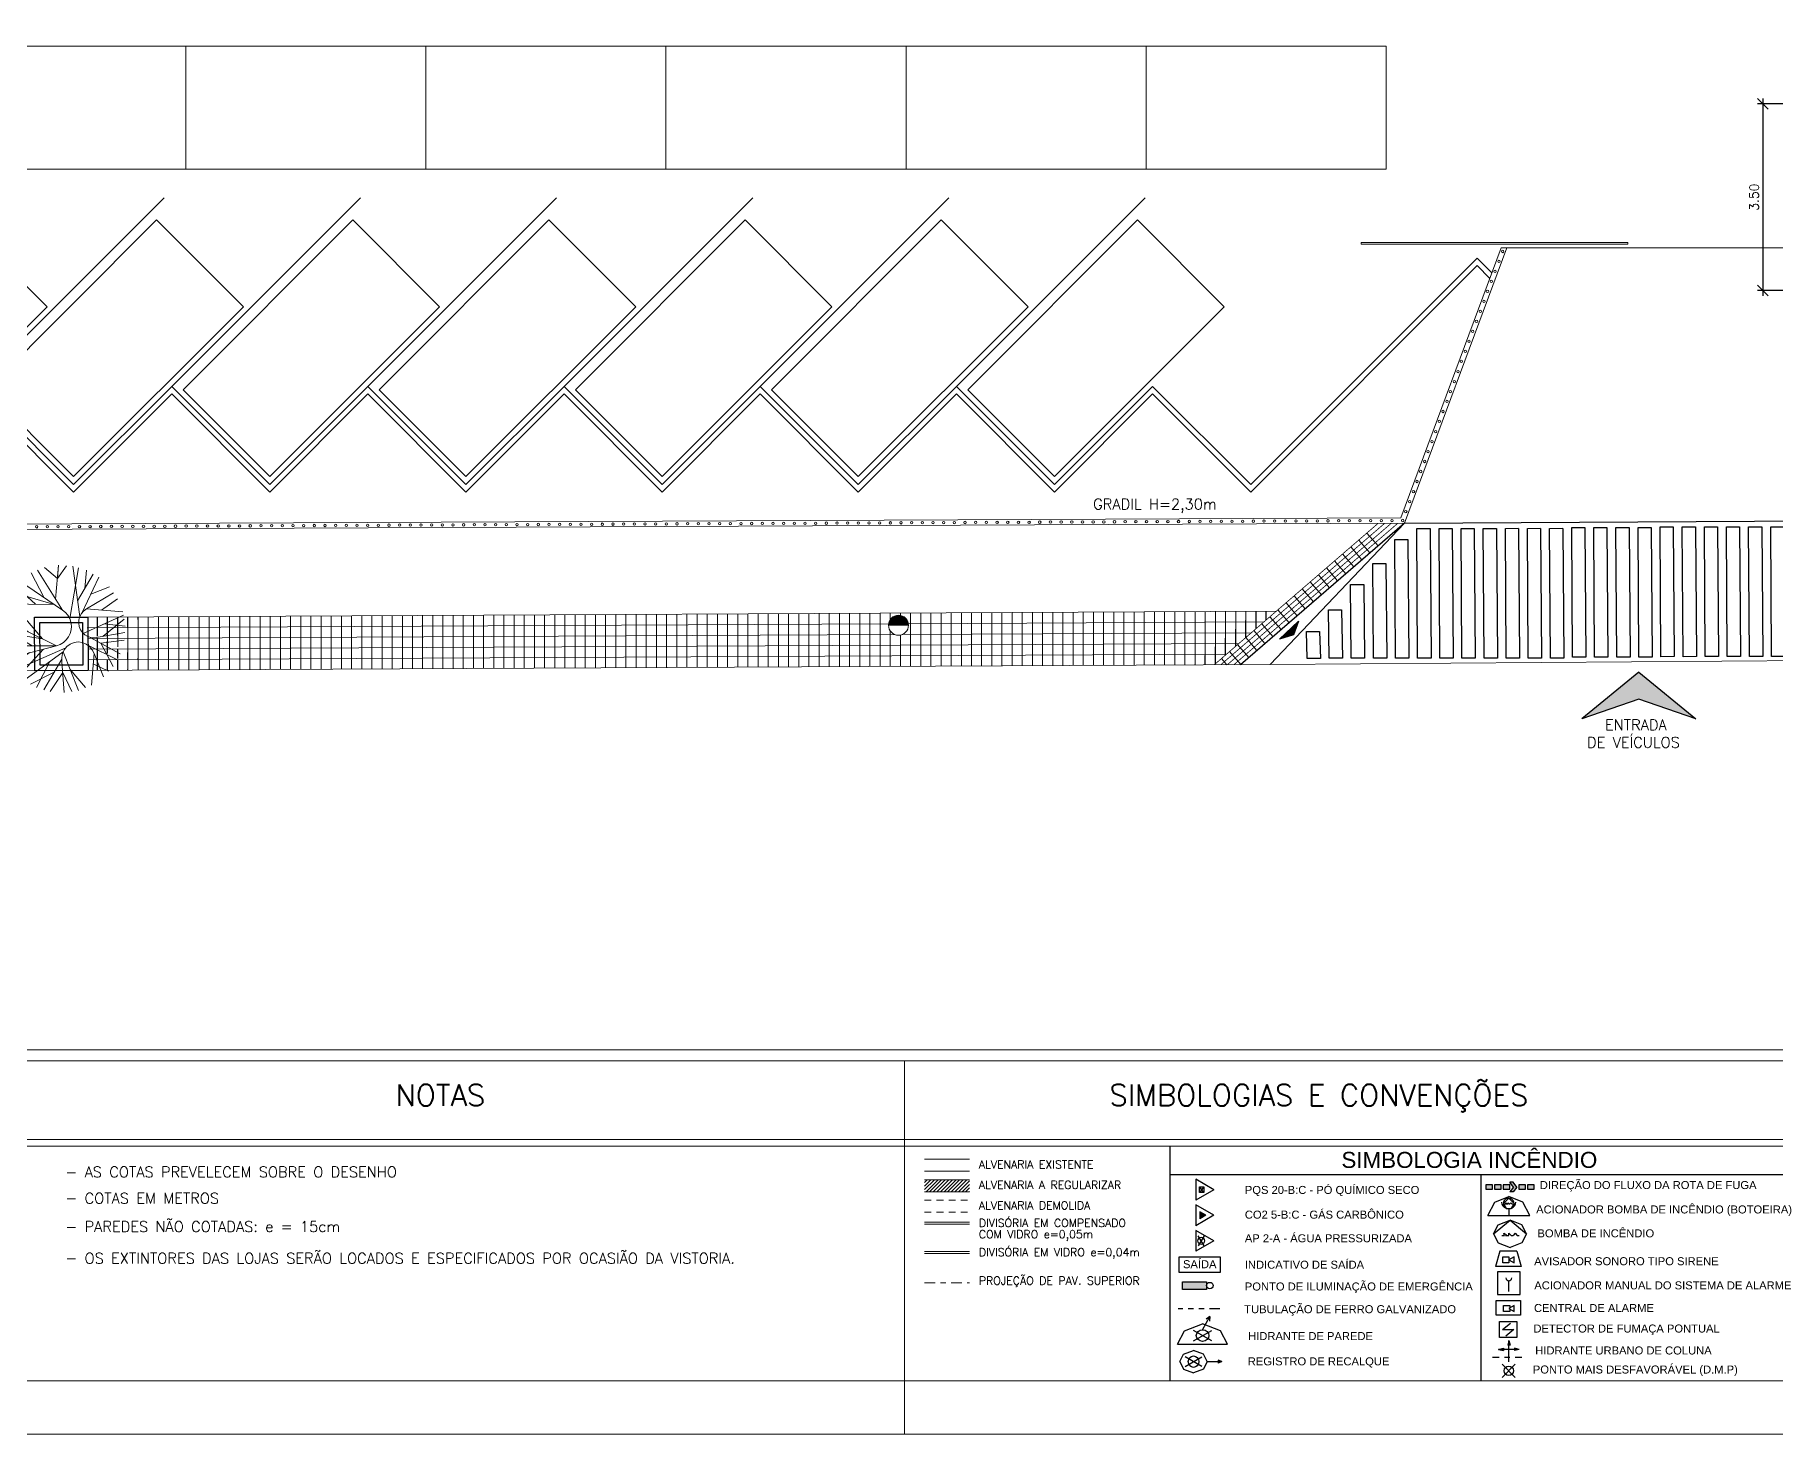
# Model space of a CAD drawing. Header units: millimetres. Extents: x 521 to 1055, y 261 to 520.
# Drawn here: x 682.87 to 715.49, y 435.88 to 462.11 of the extents above; entities that cross this region are included whole.
import ezdxf

# ---------------------------------------------------------------- set-up
doc = ezdxf.new("R2010")
doc.units = ezdxf.units.MM
for name, pattern in [('BORDER', [44.45, 12.7, -6.35, 12.7, -6.35, 0, -6.35]), ('CONTINU', [0]), ('DASHDOT', [1, 0.5, -0.25, 0, -0.25]), ('DIVIDE2', [15.875, 6.35, -3.175, 0, -3.175, 0, -3.175]), ('HIDDEN', [9.525, 6.35, -3.175])]:
    doc.linetypes.add(name, pattern=pattern)
doc.layers.add('0.1', color=8, linetype='Continuous', lineweight=13)
doc.layers.add('ppci', color=8, linetype='Continuous')
doc.layers.add('Texto 2', color=1, linetype='Continuous')
doc.styles.add('80X50', font='romans.shx')
doc.styles.add('ARCHISTUDIOPADRÃO', font='arial.ttf', dxfattribs={"height": 0.02})
doc.styles.add('ROMANS', font='romans')
doc.styles.get("Standard").update_dxf_attribs({"font": 'romans.shx'})
doc.styles.add('STYLE1', font='sanss___.ttf')
doc.dimstyles.new('Fares Eng - 50', dxfattribs={"dimscale": 2, "dimtxt": 0.085, "dimasz": 0.1, "dimexe": 0.05, "dimexo": 0.05, "dimgap": 0.04, "dimtad": 1, "dimzin": 4, "dimdsep": 46, "dimtxsty": 'ROMANS', "dimblk1": 'OBLIQUE', "dimblk2": 'OBLIQUE', "dimsah": 1, "dimcen": 0.05, "dimdle": 0.05, "dimclrd": 8, "dimclre": 8, "dimclrt": 8, "dimaunit": 1, "dimadec": 0, "dimazin": 0, "dimtfac": 1, "dimtix": 1, "dimtmove": 2, "dimatfit": 0, "dimldrblk": 'OPEN90', "dimfxl": 1, "dimtolj": 1, "dimtzin": 0, "dimarcsym": 0})
pattern_1 = [(90, (279.22985, 358.23872), (-0.1905, 1e-17), [])]

# ---------------------------------------------------------------- blocks, each defined once
blk = doc.blocks.new('_OBLIQUE')
at = {"color": 0, "linetype": 'ByBlock'}
blk.add_line((-0.5, -0.5), (0.5, 0.5), dxfattribs=at)
blk = doc.blocks.new('*D277')
at = {"layer": '0.1', "color": 8, "linetype": 'CONTINU', "lineweight": -2, "transparency": 16777216}
for p, q in [((715.853, 460.817), (715.16, 460.817)), ((715.26, 460.917), (715.26, 457.217)), ((715.853, 457.317), (715.16, 457.317))]:
    blk.add_line(p, q, dxfattribs=at)
at = {"layer": 'DEFPOINTS', "color": 0, "linetype": 'CONTINU', "lineweight": -2, "transparency": 16777216}
for p in [(715.953, 460.817), (715.26, 457.317), (715.953, 457.317)]:
    blk.add_point(p, dxfattribs=at)
at = {"layer": '0.1', "color": 8, "linetype": 'CONTINU', "lineweight": -2, "transparency": 16777216, "xscale": 0.2, "yscale": 0.2, "zscale": 0.2}
for p, rotation in [((715.26, 460.817), 90), ((715.26, 457.317), 270)]:
    blk.add_blockref('_OBLIQUE', p, dxfattribs=dict(at, rotation=rotation))
at = {"layer": '0.1', "color": 8, "linetype": 'CONTINU', "transparency": 16777216, "insert": (715.095, 459.067), "char_height": 0.17, "attachment_point": 5, "rotation": 90, "style": 'ROMANS'}
blk.add_mtext('\\A1;3.50', dxfattribs=at)
blk = doc.blocks.new('_Open90')
at = {"color": 0, "linetype": 'ByBlock', "lineweight": -2}
for p, q in [((0, 0), (-1, 0)), ((-0.5, 0.5), (0, 0)), ((0, 0), (-0.5, -0.5))]:
    blk.add_line(p, q, dxfattribs=at)
blk = doc.blocks.new('ARV1')
for p, q in [((-0.5054, 0.9113), (-0.8423, 1.5681)), ((-0.1407, 1.4161), (0.0989, 1.7605)), ((0.1949, 0.3431), (0.4235, 1.7048)), ((0.4634, 0.4005), (0.2709, 1.7498)), ((0.4031, 0.8237), (0.8191, 1.5396)), ((0.5168, 0.4952), (0.9711, 1.4544)), ((0.5923, 1.1492), (0.6377, 1.6415)), ((-0.7238, 0.7245), (-1.2729, 1.2194)), ((0.755, 0.9984), (1.2545, 1.1977)), ((1.0437, 0.573), (1.4738, 0.8844)), ((-0.8061, -0.388), (-1.7211, 0.152)), ((0.5591, -0.0523), (1.6313, 0.447)), ((1.095, -0.1252), (1.6493, 0.337)), ((1.1112, 0.2048), (1.6793, 0.1529)), ((-1.0745, -0.1172), (-1.7031, -0.1904)), ((-1.0074, -0.3893), (-1.5974, -0.572)), ((0.0893, -0.4358), (-1.3067, -1.0613)), ((0.6958, -0.3704), (1.4637, -0.7442)), ((0.7476, -0.1574), (1.5471, -0.5954)), ((0.8557, -0.1699), (1.6686, -0.0184)), ((-0.8667, -0.5727), (-1.4069, -0.9182)), ((-0.506, -0.477), (-1.1567, -1.1971)), ((-0.3293, -0.8064), (-0.6899, -1.5051)), ((-0.0159, -0.7468), (-0.4854, -1.5654)), ((-0.0071, -0.8135), (0.0586, -1.6373)), ((0.83, -0.8592), (1.2412, -1.0601)), ((-0.2148, -1.0934), (-0.845, -1.418)), ((0.2097, -1.0193), (0.6221, -1.4999))]:
    blk.add_line(p, q)
for points in [[(-1.1556, 1.349), (-0.0013, 0.5719), (-0.6793, 1.6344)], [(-0.1872, 0.8633), (-0.1108, 1.7737), (-0.1407, 1.4161), (-0.4881, 1.7122)], [(-1.4123, 1.0654), (-0.2215, 0.7202), (-1.5994, 0.732)], [(1.365, 1.0398), (0.638, 0.6035), (1.6177, 0.5303)], [(-1.7315, -0.0163), (-0.5369, -0.1994), (-1.4972, 0.9138)], [(-1.67, -0.3938), (-0.1549, -0.3836), (-1.7076, 0.3652), (-0.9208, -0.0143), (-1.6507, 0.558)], [(-0.1549, -0.3836), (-0.0593, -0.3487), (0.0278, -0.2962), (0.1033, -0.2277), (0.1642, -0.1462), (0.2083, -0.0545), (0.2342, 0.044), (0.2404, 0.1456), (0.2272, 0.2464), (0.1949, 0.3431), (0.1448, 0.4315), (0.0786, 0.5088), (-0.0013, 0.5719)], [(0.8557, -0.1699), (0.7651, -0.1613), (0.679, -0.1335), (0.6007, -0.0877), (0.5344, -0.0259), (0.483, 0.0489), (0.4489, 0.1331), (0.434, 0.2225), (0.439, 0.3131), (0.4634, 0.4005), (0.5062, 0.4804), (0.5654, 0.5493), (0.638, 0.6035)], [(-0.1549, -0.3836), (-0.1549, -0.3836), (-1.526, -0.748)], [(0.849, -0.5865), (0.8014, -0.4854), (0.7301, -0.3991), (0.6394, -0.3338), (0.5353, -0.2931), (0.4242, -0.2796), (0.3134, -0.2945), (0.2099, -0.3365), (0.12, -0.4031), (0.0498, -0.4901), (0.0033, -0.5918), (-0.016, -0.702), (-0.0071, -0.8135)], [(1.36, -0.9289), (1.0306, -0.3125), (1.6553, -0.2288)], [(-1.0233, -1.3179), (0.0189, -0.5497), (0.436, -1.5757)], [(1.1033, -1.2124), (0.849, -0.5865), (0.79, -1.4316)], [(-0.3231, -1.6133), (0.0157, -1.1009), (0.262, -1.6039)]]:
    blk.add_lwpolyline(points)
blk = doc.blocks.new('SET1')
at = {"layer": 'Texto 2'}
blk.add_hatch(color=8, dxfattribs=at).paths.add_polyline_path([(0.282, 0.232), (-0.113, 0.138), (-0.282, -0.232)])
at = {"layer": 'Texto 2', "color": 1}
blk.add_lwpolyline([(-0.282, -0.232), (-0.113, 0.138), (0.282, 0.232)], close=True, dxfattribs=at)

msp = doc.modelspace()

# ---------------------------------------------------------------- hatches: boundary and pattern name
at = {"layer": '0.1', "linetype": 'CONTINU', "lineweight": -2}
h = msp.add_hatch(dxfattribs=at)
h.set_pattern_fill('LINE,_O', color=8, scale=0.06, angle=90, double=1)
h.set_pattern_definition(pattern_1)
h.paths.add_polyline_path([(684.80082, 451.15164), (684.45891, 451.18469), (684.05526, 450.99929), (684.61952, 451.00208)])
h.paths.add_polyline_path([(684.49543, 451.20147), (683.86386, 451.19835), (683.86485, 450.99835), (684.05526, 450.99929)])
h.paths.add_polyline_path([(684.86341, 451.20328), (684.49543, 451.20147), (684.45891, 451.18469), (684.80082, 451.15164)])
h.paths.add_polyline_path([(684.61952, 451.00208), (684.05526, 450.99929), (683.90789, 450.9316), (683.94688, 450.89487), (684.02494, 450.84866), (684.11089, 450.82041), (684.20144, 450.81134), (684.44082, 450.85465)])
h.paths.add_polyline_path([(684.13795, 450.7997), (683.86584, 450.79835), (683.86636, 450.6916), (683.8804, 450.68982), (683.98429, 450.64857), (684.05201, 450.59927), (684.41083, 450.60104), (684.37555, 450.6679)])
h.paths.add_polyline_path([(684.41083, 450.60104), (684.06551, 450.59934), (684.46694, 450.40132), (684.51609, 450.40156)])
h.paths.add_polyline_path([(684.07464, 450.5828), (684.05201, 450.59927), (683.86682, 450.59836), (683.86781, 450.39836), (684.19015, 450.39995), (684.14549, 450.49612)])
h.paths.add_polyline_path([(684.53356, 450.36845), (684.46694, 450.40132), (684.19015, 450.39995), (684.19256, 450.39478), (684.27037, 450.20034), (684.62135, 450.20208)])
h.paths.add_polyline_path([(684.19256, 450.39478), (684.17792, 450.19989), (684.27037, 450.20034)])
h.paths.add_polyline_path([(684.19256, 450.39478), (684.19015, 450.39995), (683.86781, 450.39836), (683.8688, 450.19836), (684.17792, 450.19989)])
h.paths.add_polyline_path([(684.49534, 450.60146), (684.41083, 450.60104), (684.51609, 450.40156), (684.85273, 450.40322)])
at = {"layer": '0.1'}
h = msp.add_hatch(dxfattribs=at)
h.set_pattern_fill('LINE,_O', color=8, scale=0.06, angle=90, double=1)
h.set_pattern_definition(pattern_1)
h.paths.add_polyline_path([(699.24242, 451.07422), (705.53603, 451.10527), (705.76913, 451.30642), (698.75837, 451.27184), (684.86341, 451.20328), (684.61952, 451.00208), (698.87165, 451.07239, -0.86003932)], flags=16)
h.paths.add_polyline_path([(705.76913, 451.30642), (698.75837, 451.27184), (684.86341, 451.20328), (684.44082, 450.85465), (684.20144, 450.81134), (684.09834, 450.82167), (684.49534, 450.60146), (705.06983, 450.70297)])
h.paths.add_polyline_path([(699.24467, 451.04426), (699.05718, 451.04525), (698.86968, 451.04623, 1)], flags=16)
h.paths.add_polyline_path([(705.30293, 450.90412), (699.13281, 450.87368, -0.20805039), (698.98324, 450.87294), (684.13795, 450.7997), (684.49534, 450.60146), (705.06983, 450.70297)], flags=16)
h.paths.add_polyline_path([(705.06983, 450.70297), (684.49534, 450.60146), (684.85273, 450.40322), (704.83672, 450.50181)])
h.paths.add_polyline_path([(704.83672, 450.50181), (684.51609, 450.40156), (684.62135, 450.20208), (704.60362, 450.30066)])
h = msp.add_hatch(dxfattribs=at)
h.set_pattern_fill('LINE,_O', color=8, scale=0.06, angle=90, double=1)
h.set_pattern_definition(pattern_1)
h.paths.add_polyline_path([(698.87165, 451.07239, -0.86003932), (699.24242, 451.07422), (705.53603, 451.10527), (705.76913, 451.30642), (698.75837, 451.27184), (684.86341, 451.20328), (684.61952, 451.00208)])
h.paths.add_polyline_path([(705.06983, 450.70297), (705.30293, 450.90412), (699.13281, 450.87368, -0.20805039), (698.98324, 450.87294), (684.13795, 450.7997), (684.49534, 450.60146)])
msp.add_hatch(color=8, dxfattribs=at).paths.add_polyline_path([(698.86968, 451.04623), (699.05718, 451.04525), (699.24467, 451.04426, 1)])
at = {"layer": '0.1', "linetype": 'CONTINU', "lineweight": -2}
h = msp.add_hatch(dxfattribs=at)
h.set_pattern_fill('LINE,_O', color=8, scale=0.06, angle=90, double=1)
h.set_pattern_definition(pattern_1)
h.paths.add_polyline_path([(706.1386, 451.30825), (705.76913, 451.30642), (705.53603, 451.10527), (705.9055, 451.10709)])
h.paths.add_polyline_path([(705.9055, 451.10709), (705.53603, 451.10527), (705.30293, 450.90412), (705.6724, 450.90594)])
h.paths.add_polyline_path([(705.6724, 450.90594), (705.30293, 450.90412), (705.06983, 450.70297), (705.43929, 450.70479)])
h.paths.add_polyline_path([(705.43929, 450.70479), (705.06983, 450.70297), (704.83672, 450.50181), (705.20619, 450.50364)])
h.paths.add_polyline_path([(705.20619, 450.50364), (704.83672, 450.50181), (704.60362, 450.30066), (704.97309, 450.30248)])
msp.add_hatch(color=8, dxfattribs=at).paths.add_polyline_path([(712.9338, 449.66076), (714.00163, 449.29245), (712.9338, 450.16317), (711.86597, 449.29245)])
at = {"layer": '0.1'}
h = msp.add_hatch(dxfattribs=at)
h.set_pattern_fill('ANSI31', color=8, scale=0.015, style=0)
h.set_pattern_definition([(45, (276.183486, 110.321237), (-0.0336759605, 0.0336759605), [])])
h.paths.add_polyline_path([(700.38543, 440.65428), (699.5448, 440.65428), (699.5448, 440.42928), (700.38543, 440.42928)])
at = {"layer": 'ppci', "linetype": 'Continuous'}
h = msp.add_hatch(color=10, dxfattribs=at)
h.paths.add_polyline_path([(710.18894, 440.47656), (710.18894, 440.55586), (710.06549, 440.55586), (710.06549, 440.47656)])
h.paths.add_polyline_path([(710.22742, 440.55586), (710.22742, 440.47656), (710.35087, 440.47656), (710.35087, 440.55586)])
h.paths.add_polyline_path([(710.38934, 440.47656), (710.5128, 440.47656), (710.5128, 440.55586), (710.38934, 440.55586)])
h.paths.add_polyline_path([(710.57968, 440.60743), (710.51461, 440.60743), (710.58343, 440.51621), (710.51461, 440.425), (710.57968, 440.425), (710.6485, 440.51621)])
h.paths.add_polyline_path([(710.68365, 440.55586), (710.68365, 440.47656), (710.8071, 440.47656), (710.8071, 440.55586)])
h.paths.add_polyline_path([(710.96903, 440.55586), (710.84557, 440.55586), (710.84557, 440.47656), (710.96903, 440.47656)])
at = {"layer": 'ppci'}
for points in [[(704.81877, 439.98772), (704.70602, 440.05282), (704.70602, 439.92263)], [(704.83076, 438.59769), (704.83076, 438.74019), (704.38223, 438.74019), (704.38223, 438.59769)]]:
    msp.add_hatch(color=10, dxfattribs=at).paths.add_polyline_path(points)
h = msp.add_hatch(color=10, dxfattribs=at)
h.paths.add_polyline_path([(710.39429, 437.47361), (710.39429, 437.49632), (710.30412, 437.47361)])
h.paths.add_polyline_path([(710.30412, 437.47361), (710.39429, 437.45091), (710.39429, 437.47361)])
h = msp.add_hatch(color=10, dxfattribs=at)
h.paths.add_polyline_path([(710.49778, 437.55052), (710.52048, 437.55052), (710.49778, 437.64069)])
h.paths.add_polyline_path([(710.49778, 437.64069), (710.47507, 437.55052), (710.49778, 437.55052)])
h = msp.add_hatch(color=10, dxfattribs=at)
h.paths.add_polyline_path([(710.60126, 437.47361), (710.60126, 437.49632), (710.69143, 437.47361)])
h.paths.add_polyline_path([(710.69143, 437.47361), (710.60126, 437.45091), (710.60126, 437.47361)])
at = {"layer": 'ppci', "linetype": 'Continuous'}
h = msp.add_hatch(color=10, dxfattribs=at)
h.paths.add_polyline_path([(705.11782, 437.24419), (705.04682, 437.27013), (705.04682, 437.24419)])
h.paths.add_polyline_path([(705.11782, 437.24419), (705.04682, 437.24419), (705.04682, 437.21826)])

# ---------------------------------------------------------------- linework, layer by layer
at = {"layer": '0.1', "color": 8}
for p, q in [((681.75789, 455.52108), (685.29343, 459.05662)), ((685.43485, 455.52108), (688.97038, 459.05662)), ((689.1118, 455.52108), (692.64734, 459.05662)), ((692.78876, 455.52108), (696.32429, 459.05662)), ((696.46571, 455.52108), (700.00125, 459.05662)), ((700.14267, 455.52108), (703.6782, 459.05662)), ((708.47115, 453.05818), (710.35192, 458.11692)), ((708.54078, 452.9585), (710.45861, 458.11692)), ((710.45861, 458.11692), (710.35192, 458.11692)), ((710.45272, 458.11692), (715.95272, 458.11692)), ((705.6581, 453.68261), (709.90074, 457.92525)), ((705.6581, 453.54119), (709.90074, 457.78383)), ((710.17769, 457.6483), (709.90074, 457.92525)), ((710.13936, 457.54521), (709.90074, 457.78383)), ((683.59637, 453.68261), (681.75789, 455.52108)), ((683.59637, 453.68261), (685.43485, 455.52108)), ((687.27333, 453.68261), (685.43485, 455.52108)), ((687.27333, 453.68261), (689.1118, 455.52108)), ((690.95028, 453.68261), (689.1118, 455.52108)), ((690.95028, 453.68261), (692.78876, 455.52108)), ((694.62724, 453.68261), (692.78876, 455.52108)), ((694.62724, 453.68261), (696.46571, 455.52108)), ((698.30419, 453.68261), (696.46571, 455.52108)), ((698.30419, 453.68261), (700.14267, 455.52108)), ((701.98115, 453.68261), (700.14267, 455.52108)), ((701.98115, 453.68261), (703.81962, 455.52108)), ((705.6581, 453.68261), (703.81962, 455.52108)), ((683.59637, 453.54119), (681.75789, 455.37966)), ((683.59637, 453.54119), (685.43485, 455.37966)), ((687.27333, 453.54119), (685.43485, 455.37966)), ((687.27333, 453.54119), (689.1118, 455.37966)), ((690.95028, 453.54119), (689.1118, 455.37966)), ((690.95028, 453.54119), (692.78876, 455.37966)), ((694.62724, 453.54119), (692.78876, 455.37966)), ((694.62724, 453.54119), (696.46571, 455.37966)), ((698.30419, 453.54119), (696.46571, 455.37966)), ((698.30419, 453.54119), (700.14267, 455.37966)), ((701.98115, 453.54119), (700.14267, 455.37966)), ((701.98115, 453.54119), (703.81962, 455.37966)), ((705.6581, 453.54119), (703.81962, 455.37966)), ((667.13157, 452.76672), (708.54078, 452.9585)), ((667.16438, 452.86688), (708.47115, 453.05818)), ((706.0234, 450.30767), (708.54078, 452.9585)), ((707.83578, 452.77281), (708.04485, 452.53054)), ((707.53295, 452.51148), (707.74201, 452.26921)), ((707.68437, 452.64214), (707.89343, 452.39988)), ((707.0787, 452.11949), (707.28776, 451.87722)), ((707.23012, 452.25015), (707.43918, 452.00789)), ((707.38153, 452.38082), (707.59059, 452.13855)), ((706.77586, 451.85816), (706.98493, 451.6159)), ((706.92728, 451.98883), (707.13634, 451.74656)), ((706.47303, 451.59684), (706.68209, 451.35457)), ((706.62445, 451.7275), (706.83351, 451.48523)), ((683.86386, 451.19835), (706.1386, 451.30825)), ((706.01878, 451.20485), (706.22784, 450.96258)), ((706.1702, 451.33551), (706.37926, 451.09324)), ((706.32161, 451.46617), (706.53067, 451.22391)), ((683.85286, 450.99829), (698.87165, 451.07239)), ((683.86584, 450.79835), (698.98324, 450.87294)), ((699.05718, 451.04525), (698.86968, 451.04623)), ((699.05718, 451.04525), (699.24467, 451.04426)), ((699.13281, 450.87368), (705.6724, 450.90594)), ((699.24242, 451.07422), (705.9055, 451.10709)), ((705.71595, 450.94352), (705.92501, 450.70125)), ((705.86736, 451.07418), (706.07642, 450.83192)), ((683.86682, 450.59836), (705.43929, 450.70479)), ((683.86781, 450.39836), (705.20619, 450.50364)), ((705.26169, 450.55153), (705.47076, 450.30926)), ((705.41311, 450.6822), (705.62217, 450.43993)), ((705.56453, 450.81286), (705.77359, 450.57059)), ((667.13686, 450.11581), (706.0234, 450.30767)), ((682.96831, 450.29392), (683.7683, 450.29787)), ((705.11028, 450.42087), (705.21142, 450.30366)), ((728.79061, 450.47915), (706.0234, 450.30767)), ((699.16805, 442.88495), (699.16805, 435.88495)), ((682.54805, 441.40495), (732.40805, 441.40495)), ((682.54805, 441.28495), (732.40805, 441.28495))]:
    msp.add_line(p, q, dxfattribs=at)
at = {"layer": '0.1', "color": 8, "linetype": 'CONTINU', "lineweight": -2}
for p, q in [((708.54078, 452.9585), (705.46572, 450.30492)), ((708.54078, 452.9585), (725.9171, 453.05527)), ((709.01973, 452.85989), (709.03804, 450.42866)), ((709.43424, 452.85989), (709.45255, 450.42866)), ((709.84874, 452.85989), (709.86706, 450.42866)), ((710.26325, 452.86037), (710.28156, 450.42914)), ((710.67775, 452.86085), (710.69607, 450.42962)), ((711.09226, 452.86085), (711.11058, 450.42962)), ((711.50677, 452.86085), (711.52508, 450.42962)), ((711.92119, 452.87732), (711.9395, 450.44609)), ((712.33569, 452.8778), (712.35401, 450.44657)), ((712.7502, 452.87828), (712.76851, 450.44705)), ((713.16471, 452.87828), (713.18302, 450.44705)), ((713.57916, 452.88886), (713.59747, 450.45763)), ((713.99367, 452.88886), (714.01198, 450.45763)), ((714.40816, 452.89117), (714.42647, 450.45994)), ((714.82267, 452.89165), (714.84098, 450.46042)), ((715.23718, 452.89165), (715.25549, 450.46042)), ((708.60522, 452.65047), (708.62353, 450.42866)), ((708.19071, 452.20126), (708.20902, 450.42817)), ((707.77621, 451.80916), (707.79452, 450.42769)), ((707.3617, 451.33459), (707.38001, 450.42769)), ((712.9338, 450.16317), (711.86597, 449.29245)), ((712.9338, 450.16317), (714.00163, 449.29245)), ((712.9338, 449.66076), (711.86597, 449.29245)), ((714.00163, 449.29245), (712.9338, 449.66076)), ((704.15142, 436.88495), (704.15142, 441.28495)), ((715.78805, 440.74281), (704.15142, 440.74281)), ((709.96973, 440.74281), (709.96973, 436.88495))]:
    msp.add_line(p, q, dxfattribs=at)
at = {"layer": '0.1', "color": 7}
for p, q in [((699.5448, 441.03696), (700.38543, 441.03696)), ((699.5448, 440.81196), (700.38543, 440.81196)), ((699.5448, 440.65428), (700.38543, 440.65428)), ((699.5448, 440.42928), (700.38543, 440.42928))]:
    msp.add_line(p, q, dxfattribs=at)
at = {"layer": '0.1', "color": 8, "linetype": 'HIDDEN', "ltscale": 0.02}
for p, q in [((699.5448, 440.27159), (700.38543, 440.27159)), ((699.5448, 440.04659), (700.38543, 440.04659))]:
    msp.add_line(p, q, dxfattribs=at)
at = {"layer": '0.1', "color": 8, "linetype": 'Continuous', "ltscale": 0.02}
for p, q in [((699.5448, 439.85892), (700.38543, 439.85892)), ((699.5448, 439.82142), (700.38543, 439.82142)), ((699.5448, 439.31102), (700.38543, 439.31102)), ((699.5448, 439.27352), (700.38543, 439.27352))]:
    msp.add_line(p, q, dxfattribs=at)
at = {"layer": '0.1', "color": 8, "linetype": 'DASHDOT', "ltscale": 0.4}
msp.add_line((699.5448, 438.72017), (700.38543, 438.72017), dxfattribs=at)
at = {"layer": '0.1', "color": 8}
for points in [[(782.16805, 519.88495), (655.96365, 519.88495), (655.96365, 435.88495), (782.16805, 435.88495)], [(658.46365, 436.88495), (658.46365, 518.88495), (781.16805, 518.88495), (781.16805, 436.88495)], [(685.69785, 461.8944), (685.69785, 459.5944), (681.19785, 459.5944), (681.19785, 461.8944)], [(690.19785, 461.8944), (690.19785, 459.5944), (685.69785, 459.5944), (685.69785, 461.8944)], [(694.69785, 461.8944), (694.69785, 459.5944), (690.19785, 459.5944), (690.19785, 461.8944)], [(699.19785, 461.8944), (699.19785, 459.5944), (694.69785, 459.5944), (694.69785, 461.8944)], [(703.69785, 461.8944), (703.69785, 459.5944), (699.19785, 459.5944), (699.19785, 461.8944)], [(708.19785, 461.8944), (708.19785, 459.5944), (703.69785, 459.5944), (703.69785, 461.8944)], [(683.1014, 457.01459), (681.47505, 458.64093), (678.29307, 455.45895), (679.91941, 453.83261)], [(686.77835, 457.01459), (685.15201, 458.64093), (681.97002, 455.45895), (683.59637, 453.83261)], [(690.45531, 457.01459), (688.82896, 458.64093), (685.64698, 455.45895), (687.27333, 453.83261)], [(694.13226, 457.01459), (692.50592, 458.64093), (689.32394, 455.45895), (690.95028, 453.83261)], [(697.80922, 457.01459), (696.18287, 458.64093), (693.00089, 455.45895), (694.62724, 453.83261)], [(701.48617, 457.01459), (699.85983, 458.64093), (696.67785, 455.45895), (698.30419, 453.83261)], [(705.16313, 457.01459), (703.53678, 458.64093), (700.3548, 455.45895), (701.98115, 453.83261)], [(707.72788, 458.18692), (712.72788, 458.18692), (712.72788, 458.21692), (707.72788, 458.21692)]]:
    msp.add_lwpolyline(points, close=True, dxfattribs=at)
msp.add_lwpolyline([(765.34805, 517.68495, 0.41421356), (764.34805, 518.68495), (659.66365, 518.68495, 0.41421356), (658.66365, 517.68495), (658.66365, 444.08495, 0.41421356), (659.66365, 443.08495), (764.34805, 443.08495, 0.41421356), (765.34805, 444.08495)], format="xyb", close=True, dxfattribs=at)
at = {"layer": '0.1', "color": 8, "const_width": 0.015}
for points in [[(708.04833, 452.95622), (704.97309, 450.30248)], [(708.17144, 452.95679), (705.09625, 450.30309)], [(708.29455, 452.95736), (705.2194, 450.3037)], [(708.41767, 452.95793), (705.34256, 450.30431)], [(708.54078, 452.9585), (705.46572, 450.30492)]]:
    msp.add_lwpolyline(points, dxfattribs=at)
at = {"layer": '0.1', "color": 8, "linetype": 'CONTINU', "lineweight": -2}
for points in [[(709.01973, 452.85989), (709.03804, 450.42866), (708.78805, 450.42677), (708.7745, 452.85853), (709.01972, 452.86037)], [(709.43424, 452.85989), (709.45255, 450.42866), (709.20255, 450.42677), (709.18901, 452.85853), (709.43423, 452.86037)], [(709.84874, 452.85989), (709.86706, 450.42866), (709.61706, 450.42677), (709.60352, 452.85853), (709.84874, 452.86037)], [(710.26325, 452.86037), (710.28156, 450.42914), (710.03157, 450.42725), (710.01803, 452.85901), (710.26325, 452.86085)], [(710.67775, 452.86085), (710.69607, 450.42962), (710.44607, 450.42773), (710.43253, 452.85949), (710.67775, 452.86134)], [(711.09226, 452.86085), (711.11058, 450.42962), (710.86058, 450.42773), (710.84704, 452.85949), (711.09226, 452.86134)], [(711.50677, 452.86085), (711.52508, 450.42962), (711.27509, 450.42773), (711.26155, 452.85949), (711.50677, 452.86134)], [(711.92119, 452.87732), (711.9395, 450.44609), (711.68951, 450.4442), (711.67597, 452.87596), (711.92119, 452.8778)], [(712.33569, 452.8778), (712.35401, 450.44657), (712.10401, 450.44468), (712.09047, 452.87644), (712.33569, 452.87828)], [(712.7502, 452.87828), (712.76851, 450.44705), (712.51852, 450.44517), (712.50498, 452.87692), (712.7502, 452.87877)], [(713.16471, 452.87828), (713.18302, 450.44705), (712.93303, 450.44517), (712.91948, 452.87692), (713.1647, 452.87877)], [(713.57916, 452.88886), (713.59747, 450.45763), (713.34748, 450.45574), (713.33393, 452.8875), (713.57915, 452.88934)], [(713.99367, 452.88886), (714.01198, 450.45763), (713.76199, 450.45574), (713.74844, 452.8875), (713.99366, 452.88934)], [(714.40816, 452.89117), (714.42647, 450.45994), (714.17648, 450.45805), (714.16294, 452.88981), (714.40816, 452.89165)], [(714.82267, 452.89165), (714.84098, 450.46042), (714.59099, 450.45853), (714.57744, 452.89029), (714.82266, 452.89213)], [(715.23718, 452.89165), (715.25549, 450.46042), (715.0055, 450.45853), (714.99195, 452.89029), (715.23717, 452.89213)], [(715.65169, 452.89165), (715.67, 450.46042), (715.42, 450.45853), (715.40646, 452.89029), (715.65168, 452.89213)], [(708.60522, 452.65047), (708.62353, 450.42866), (708.37354, 450.42677), (708.35999, 452.6491), (708.60521, 452.65095)], [(708.19071, 452.20126), (708.20902, 450.42817), (707.95903, 450.42629), (707.94549, 452.19989), (708.19071, 452.20174)], [(707.77621, 451.80916), (707.79452, 450.42769), (707.54453, 450.42581), (707.53098, 451.80779), (707.7762, 451.80964)], [(683.86386, 451.19835), (683.8688, 450.19836), (682.86881, 450.19343), (682.86387, 451.19342), (683.86386, 451.19835)], [(707.3617, 451.33459), (707.38001, 450.42769), (707.13002, 450.42581), (707.11647, 451.33323), (707.36169, 451.33508)], [(683.76436, 451.09786), (683.7683, 450.29787), (682.96831, 450.29392), (682.96437, 451.09391), (683.76436, 451.09786)], [(706.94721, 450.92862), (706.96552, 450.42457), (706.71553, 450.42269), (706.70199, 450.92725), (706.94721, 450.9291)]]:
    msp.add_lwpolyline(points, dxfattribs=at)
at = {"layer": '0.1', "color": 8}
msp.add_lwpolyline([(658.46365, 442.88495), (781.16805, 442.88495)], dxfattribs=at)
for centre, radius in [((710.38208, 458.04987), 0.0225), ((710.23941, 457.67553), 0.0225), ((710.31075, 457.8627), 0.0225), ((710.16808, 457.48835), 0.0225), ((710.03046, 457.11401), 0.0225), ((710.09675, 457.30118), 0.0225), ((709.89076, 456.73966), 0.0225), ((709.96301, 456.92738), 0.0225), ((709.75198, 456.36586), 0.0225), ((709.81943, 456.55249), 0.0225), ((709.67973, 456.17814), 0.0225), ((709.54547, 455.79912), 0.0225), ((709.6084, 455.99097), 0.0225), ((709.4019, 455.42423), 0.0225), ((709.47323, 455.61141), 0.0225), ((709.26497, 455.05126), 0.0225), ((709.33722, 455.23898), 0.0225), ((709.19364, 454.86409), 0.0225), ((709.05539, 454.48753), 0.0225), ((709.12763, 454.67525), 0.0225), ((708.91902, 454.11414), 0.0225), ((708.98405, 454.30035), 0.0225), ((708.77544, 453.73925), 0.0225), ((708.84678, 453.92642), 0.0225), ((708.70949, 453.55056), 0.0225), ((708.56591, 453.17567), 0.0225), ((708.63725, 453.36284), 0.0225), ((682.90596, 452.88978), 0.0225), ((683.10596, 452.8907), 0.0225), ((683.30596, 452.89163), 0.0225), ((683.50596, 452.89256), 0.0225), ((683.70596, 452.89348), 0.0225), ((683.90596, 452.89441), 0.0225), ((684.10596, 452.89534), 0.0225), ((684.30596, 452.89626), 0.0225), ((684.50596, 452.89719), 0.0225), ((684.70596, 452.89811), 0.0225), ((684.90596, 452.89904), 0.0225), ((685.10596, 452.89997), 0.0225), ((685.30596, 452.90089), 0.0225), ((685.50596, 452.90182), 0.0225), ((685.70596, 452.90275), 0.0225), ((685.90596, 452.90367), 0.0225), ((686.10596, 452.9046), 0.0225), ((686.30596, 452.90552), 0.0225), ((686.50596, 452.90645), 0.0225), ((686.70596, 452.90738), 0.0225), ((686.90596, 452.9083), 0.0225), ((687.10596, 452.90923), 0.0225), ((687.30596, 452.91016), 0.0225), ((687.50596, 452.91108), 0.0225), ((687.70596, 452.91201), 0.0225), ((687.90596, 452.91293), 0.0225), ((688.10596, 452.91386), 0.0225), ((688.30596, 452.91479), 0.0225), ((688.50596, 452.91571), 0.0225), ((688.70596, 452.91664), 0.0225), ((688.90596, 452.91757), 0.0225), ((689.10596, 452.91849), 0.0225), ((689.30596, 452.91942), 0.0225), ((689.50596, 452.92034), 0.0225), ((689.70596, 452.92127), 0.0225), ((689.90596, 452.9222), 0.0225), ((690.10596, 452.92312), 0.0225), ((690.30596, 452.92405), 0.0225), ((690.50596, 452.92498), 0.0225), ((690.70596, 452.9259), 0.0225), ((690.90596, 452.92683), 0.0225), ((691.10596, 452.92775), 0.0225), ((691.30596, 452.92868), 0.0225), ((691.50596, 452.92961), 0.0225), ((691.70596, 452.93053), 0.0225), ((691.90596, 452.93146), 0.0225), ((692.10596, 452.93239), 0.0225), ((692.30596, 452.93331), 0.0225), ((692.50596, 452.93424), 0.0225), ((692.70596, 452.93516), 0.0225), ((692.90596, 452.93609), 0.0225), ((693.10596, 452.93702), 0.0225), ((693.30596, 452.93794), 0.0225), ((693.50596, 452.93887), 0.0225), ((693.70596, 452.9398), 0.0225), ((693.90596, 452.94072), 0.0225), ((694.10596, 452.94165), 0.0225), ((694.30596, 452.94257), 0.0225), ((694.50596, 452.9435), 0.0225), ((694.70596, 452.94443), 0.0225), ((694.90596, 452.94535), 0.0225), ((695.10596, 452.94628), 0.0225), ((695.30596, 452.94721), 0.0225), ((695.50596, 452.94813), 0.0225), ((695.70596, 452.94906), 0.0225), ((695.90596, 452.94998), 0.0225), ((696.10596, 452.95091), 0.0225), ((696.30596, 452.95184), 0.0225), ((696.50596, 452.95276), 0.0225), ((696.70596, 452.95369), 0.0225), ((696.90596, 452.95462), 0.0225), ((697.10596, 452.95554), 0.0225), ((697.30596, 452.95647), 0.0225), ((697.50596, 452.95739), 0.0225), ((697.70596, 452.95832), 0.0225), ((697.90596, 452.95925), 0.0225), ((698.10596, 452.96017), 0.0225), ((698.30596, 452.9611), 0.0225), ((698.50596, 452.96203), 0.0225), ((698.70596, 452.96295), 0.0225), ((698.90596, 452.96388), 0.0225), ((699.10596, 452.9648), 0.0225), ((699.30596, 452.96573), 0.0225), ((699.50596, 452.96666), 0.0225), ((699.70596, 452.96758), 0.0225), ((699.90596, 452.96851), 0.0225), ((700.10596, 452.96944), 0.0225), ((700.30596, 452.97036), 0.0225), ((700.50596, 452.97129), 0.0225), ((700.70596, 452.97221), 0.0225), ((700.90596, 452.97314), 0.0225), ((701.10596, 452.97407), 0.0225), ((701.30596, 452.97499), 0.0225), ((701.50596, 452.97592), 0.0225), ((701.70596, 452.97684), 0.0225), ((701.90596, 452.97777), 0.0225), ((702.10596, 452.9787), 0.0225), ((702.30596, 452.97962), 0.0225), ((702.50596, 452.98055), 0.0225), ((702.70596, 452.98148), 0.0225), ((702.90596, 452.9824), 0.0225), ((703.10596, 452.98333), 0.0225), ((703.30596, 452.98425), 0.0225), ((703.50596, 452.98518), 0.0225), ((703.70596, 452.98611), 0.0225), ((703.90596, 452.98703), 0.0225), ((704.10596, 452.98796), 0.0225), ((704.30596, 452.98889), 0.0225), ((704.50596, 452.98981), 0.0225), ((704.70596, 452.99074), 0.0225), ((704.90596, 452.99166), 0.0225), ((705.10596, 452.99259), 0.0225), ((705.30596, 452.99352), 0.0225), ((705.50596, 452.99444), 0.0225), ((705.70596, 452.99537), 0.0225), ((705.90596, 452.9963), 0.0225), ((706.10596, 452.99722), 0.0225), ((706.30596, 452.99815), 0.0225), ((706.50596, 452.99907), 0.0225), ((706.70596, 453), 0.0225), ((706.90596, 453.00093), 0.0225), ((707.10596, 453.00185), 0.0225), ((707.30596, 453.00278), 0.0225), ((707.50596, 453.00371), 0.0225), ((707.70596, 453.00463), 0.0225), ((707.90596, 453.00556), 0.0225), ((708.10596, 453.00648), 0.0225), ((708.30596, 453.00741), 0.0225), ((708.50596, 453.00834), 0.0225), ((699.05718, 451.04525), 0.1875)]:
    msp.add_circle(centre, radius, dxfattribs=at)
at = {"layer": 'ppci', "color": 10, "linetype": 'Continuous'}
for p, q in [((704.63102, 440.66226), (704.63102, 440.27226)), ((704.96877, 440.46726), (704.63102, 440.66226)), ((704.96877, 440.46726), (704.63102, 440.27226)), ((710.58343, 440.51621), (710.51461, 440.60743)), ((710.57968, 440.60743), (710.51461, 440.60743)), ((710.58343, 440.51621), (710.51461, 440.425)), ((710.57968, 440.425), (710.51461, 440.425)), ((710.6485, 440.51621), (710.57968, 440.60743)), ((710.6485, 440.51621), (710.57968, 440.425)), ((704.63102, 440.18272), (704.63102, 439.79272)), ((704.96877, 439.98772), (704.63102, 440.18272)), ((704.70602, 440.05282), (704.70602, 439.92263)), ((704.81877, 439.98772), (704.70602, 440.05282)), ((710.10126, 439.98458), (710.23195, 440.23554)), ((710.23195, 440.23554), (710.49453, 440.33771)), ((710.7571, 440.23554), (710.49453, 440.33771)), ((710.8878, 439.98458), (710.7571, 440.23554)), ((704.96877, 439.98772), (704.63102, 439.79272)), ((704.81877, 439.98772), (704.70602, 439.92263)), ((710.10126, 439.98458), (710.8878, 439.98458)), ((710.20725, 439.63896), (710.2942, 439.80592)), ((710.2942, 439.80592), (710.51879, 439.89331)), ((710.74337, 439.80592), (710.51879, 439.89331)), ((710.83032, 439.63896), (710.74337, 439.80592)), ((704.63102, 439.70318), (704.63102, 439.31318)), ((704.96877, 439.50818), (704.63102, 439.70318)), ((704.96877, 439.50818), (704.63102, 439.31318)), ((710.20725, 439.63896), (710.2942, 439.472)), ((710.2942, 439.472), (710.51879, 439.38461)), ((710.74337, 439.472), (710.51879, 439.38461)), ((710.83032, 439.63896), (710.74337, 439.472)), ((710.32857, 439.31183), (710.24829, 439.02795)), ((710.64968, 439.31183), (710.32857, 439.31183)), ((710.64968, 439.31183), (710.72996, 439.02795)), ((710.72996, 439.02795), (710.24829, 439.02795)), ((710.49678, 438.55853), (710.49678, 438.7589)), ((704.28925, 437.5714), (704.41994, 437.82236)), ((704.41994, 437.82236), (704.75752, 437.95372)), ((704.58705, 437.63431), (704.9281, 437.83122)), ((704.92761, 437.63453), (704.58715, 437.83109)), ((704.75752, 437.84058), (704.89045, 438.09024)), ((705.09509, 437.82236), (704.75752, 437.95372)), ((704.89045, 438.09024), (704.82129, 438.04011)), ((704.89045, 438.09024), (704.88747, 438.00487)), ((705.22579, 437.5714), (705.09509, 437.82236)), ((710.37832, 437.84623), (710.52717, 437.96816)), ((710.37832, 437.84623), (710.58941, 437.84623)), ((710.58941, 437.84623), (710.44055, 437.72431)), ((704.28925, 437.5714), (705.22579, 437.5714)), ((704.4009, 437.38231), (704.58669, 437.45461)), ((704.77248, 437.38231), (704.58669, 437.45461)), ((704.32897, 437.24419), (704.4009, 437.38231)), ((704.32897, 437.24419), (704.4009, 437.10607)), ((704.43151, 437.15462), (704.74186, 437.33381)), ((704.74141, 437.15482), (704.43159, 437.3337)), ((704.84441, 437.24419), (704.77248, 437.38231)), ((704.84441, 437.24419), (704.77248, 437.10607)), ((704.84441, 437.24419), (705.11782, 437.24419)), ((705.11782, 437.24419), (705.04682, 437.27013)), ((705.04682, 437.27013), (705.04682, 437.21826)), ((705.11782, 437.24419), (705.04682, 437.21826)), ((704.4009, 437.10607), (704.58669, 437.03378)), ((704.77248, 437.10607), (704.58669, 437.03378))]:
    msp.add_line(p, q, dxfattribs=at)
at = {"layer": 'ppci', "color": 10}
for p, q in [((704.78243, 440.52064), (704.69796, 440.41389)), ((704.78243, 440.41389), (704.69796, 440.52064)), ((710.49453, 440.30716), (710.39449, 440.20713)), ((710.39449, 440.20713), (710.45285, 440.10709)), ((710.42276, 440.19979), (710.4457, 440.19979)), ((710.4457, 440.19979), (710.4409, 440.21896)), ((710.4409, 440.21896), (710.45875, 440.20835)), ((710.5362, 440.10709), (710.45285, 440.10709)), ((710.45875, 440.20835), (710.45562, 440.19979)), ((710.45562, 440.19979), (710.48363, 440.19979)), ((710.48363, 440.19979), (710.48363, 440.21896)), ((710.48363, 440.21896), (710.50086, 440.19979)), ((710.59456, 440.20713), (710.49453, 440.30716)), ((710.49453, 440.10709), (710.49453, 439.98458)), ((710.50086, 440.19979), (710.51857, 440.19979)), ((710.5358, 440.21896), (710.51857, 440.19979)), ((710.5358, 440.21896), (710.55303, 440.19979)), ((710.59456, 440.20713), (710.5362, 440.10709)), ((710.55303, 440.19979), (710.57052, 440.19979)), ((710.20725, 439.63896), (710.51879, 439.89331)), ((710.51879, 439.89331), (710.83032, 439.63896)), ((704.78464, 439.41348), (704.67525, 439.60295)), ((704.78452, 439.60267), (704.67532, 439.41353)), ((710.3644, 439.60719), (710.41537, 439.60719)), ((710.40471, 439.64978), (710.44439, 439.62621)), ((710.41537, 439.60719), (710.40471, 439.64978)), ((710.44439, 439.62621), (710.43742, 439.60719)), ((710.43742, 439.60719), (710.49967, 439.60719)), ((710.49967, 439.60719), (710.49967, 439.64978)), ((710.49967, 439.64978), (710.53796, 439.60719)), ((710.53796, 439.60719), (710.5773, 439.60719)), ((710.61559, 439.64978), (710.5773, 439.60719)), ((710.61559, 439.64978), (710.65388, 439.60719)), ((710.65388, 439.60719), (710.69275, 439.60719)), ((710.59617, 439.20907), (710.49488, 439.15271)), ((710.49488, 439.15271), (710.59617, 439.09636)), ((710.59617, 439.09636), (710.59617, 439.20907)), ((710.59596, 438.29651), (710.49468, 438.24015)), ((710.49468, 438.24015), (710.59596, 438.1838)), ((710.59596, 438.1838), (710.59596, 438.29651)), ((710.30412, 437.47361), (710.39429, 437.49632)), ((710.69143, 437.47361), (710.30412, 437.47361)), ((710.30412, 437.47361), (710.39429, 437.45091)), ((710.39429, 437.49632), (710.39429, 437.45091)), ((710.49778, 437.64069), (710.47507, 437.55052)), ((710.52048, 437.55052), (710.47507, 437.55052)), ((710.49778, 437.24252), (710.49778, 437.64069)), ((710.49778, 437.64069), (710.52048, 437.55052)), ((710.69143, 437.47361), (710.60126, 437.49632)), ((710.60126, 437.49632), (710.60126, 437.45091)), ((710.69143, 437.47361), (710.60126, 437.45091)), ((710.61854, 436.94873), (710.37046, 437.19681)), ((710.37046, 436.94873), (710.61854, 437.19681))]:
    msp.add_line(p, q, dxfattribs=at)
at = {"layer": 'ppci', "color": 12, "linetype": 'DIVIDE2', "ltscale": 0.03}
msp.add_line((705.07863, 438.23117), (704.29769, 438.23117), dxfattribs=at)
at = {"layer": 'ppci', "color": 10, "linetype": 'DASHDOT', "ltscale": 0.25}
msp.add_line((710.19237, 437.32711), (710.80318, 437.32711), dxfattribs=at)
at = {"layer": 'ppci', "color": 10}
for points in [[(704.69796, 440.52064), (704.78243, 440.52064), (704.78243, 440.41389), (704.69796, 440.41389)], [(710.38209, 439.20907), (710.49488, 439.20907), (710.49488, 439.09636), (710.38209, 439.09636)], [(704.38223, 438.59769), (704.38223, 438.74019), (704.83076, 438.74019), (704.83076, 438.59769)]]:
    msp.add_lwpolyline(points, close=True, dxfattribs=at)
at = {"layer": 'ppci', "color": 10, "linetype": 'Continuous'}
for points in [[(710.18894, 440.55586), (710.06549, 440.55586), (710.06549, 440.47656), (710.18894, 440.47656)], [(710.35087, 440.55586), (710.22742, 440.55586), (710.22742, 440.47656), (710.35087, 440.47656)], [(710.5128, 440.55586), (710.38934, 440.55586), (710.38934, 440.47656), (710.5128, 440.47656)], [(710.8071, 440.55586), (710.68365, 440.55586), (710.68365, 440.47656), (710.8071, 440.47656)], [(710.96903, 440.55586), (710.84557, 440.55586), (710.84557, 440.47656), (710.96903, 440.47656)], [(704.31626, 439.21082), (705.08508, 439.21082), (705.08508, 438.9129), (704.31626, 438.9129)], [(710.28331, 438.50261), (710.71025, 438.50261), (710.71025, 438.92954), (710.28331, 438.92954)], [(710.26167, 438.38885), (710.71643, 438.38885), (710.71643, 438.11251), (710.26167, 438.11251)], [(710.31895, 437.99808), (710.64878, 437.99808), (710.64878, 437.69439), (710.31895, 437.69439)]]:
    msp.add_lwpolyline(points, close=True, dxfattribs=at)
at = {"layer": 'ppci', "color": 10}
msp.add_lwpolyline([(710.51282, 438.23006), (710.51282, 438.1838), (710.40002, 438.1838), (710.40002, 438.29651), (710.51282, 438.29651), (710.51282, 438.25024)], dxfattribs=at)
for centre, radius in [((704.89193, 438.66894), 0.06117), ((710.4945, 437.07277), 0.08771)]:
    msp.add_circle(centre, radius, dxfattribs=at)
for centre, radius, start, end in [((710.48398, 440.23747), 0.12364, 180.814811, 251.768157), ((710.49453, 440.20713), 0.10003, 299.48079, 240.51921), ((710.50508, 440.23747), 0.12364, 288.231843, 359.185189)]:
    msp.add_arc(centre, radius, start, end, dxfattribs=at)
at = {"layer": 'ppci', "color": 10, "linetype": 'Continuous'}
msp.add_arc((710.49678, 438.81459), 0.05569, 180, 0, dxfattribs=at)
at = {"layer": 'ppci', "color": 10}
msp.add_ellipse((704.72996, 439.50818), major_axis=(0, -0.06606), ratio=0.90709532, dxfattribs=at)
at = {"layer": 'ppci', "color": 10, "linetype": 'Continuous'}
for centre, major_axis in [((704.75752, 437.73273), (-0.1189, 0)), ((704.58672, 437.24416), (0, -0.1082))]:
    msp.add_ellipse(centre, major_axis=major_axis, ratio=0.90709532, dxfattribs=at)

# ---------------------------------------------------------------- block references
at = {"layer": '0.1', "color": 8, "linetype": 'Continuous', "xscale": 0.6999999999999911, "yscale": 0.6999999999999911, "zscale": 0.6999999999999911, "rotation": 359.6992061989453}
msp.add_blockref('ARV1', (683.38648, 450.92943), dxfattribs=at)
at = {"layer": '0.1', "color": 8, "xscale": 0.6666666666665945, "yscale": 0.6666666666665945, "zscale": 0.6666666666665945, "rotation": 183.6212012835728}
msp.add_blockref('SET1', (706.37827, 450.95295), dxfattribs=at)

# ---------------------------------------------------------------- texts
at = {"layer": '0.1', "color": 8}
for s, p in [('GRADIL H=2,30m', (702.70583, 453.21546)), ('ENTRADA', (712.30011, 449.07853)), ('DE VEÍCULOS ', (711.96197, 448.75028))]:
    msp.add_text(s, height=0.2, dxfattribs=at).set_placement(p)
for s, height, style, p in [('NOTAS', 0.4, 'ROMANS', (689.63083, 442.03657)), ('SIMBOLOGIAS E CONVENÇÕES', 0.4, 'ROMANS', (703.01005, 442.03657)), ('- AS COTAS PREVELECEM SOBRE O DESENHO', 0.2, 'ROMANS', (683.44162, 440.69932)), ('ALVENARIA EXISTENTE', 0.15, '80X50', (700.56327, 440.86372)), ('- COTAS EM METROS', 0.2, 'ROMANS', (683.44162, 440.20713)), ('ALVENARIA A REGULARIZAR', 0.15, '80X50', (700.56327, 440.48103)), ('ALVENARIA DEMOLIDA', 0.15, '80X50', (700.56327, 440.09835)), ('- PAREDES NÃO COTADAS: e = 15cm', 0.2, 'ROMANS', (683.44162, 439.67551)), ('DIVISÓRIA EM COMPENSADO', 0.15, '80X50', (700.56327, 439.76853)), ('COM VIDRO e=0,05m', 0.15, '80X50', (700.56327, 439.55685)), ('DIVISÓRIA EM VIDRO e=0,04m', 0.15, '80X50', (700.56327, 439.22063)), ('- OS EXTINTORES DAS LOJAS SERÃO LOCADOS E ESPECIFICADOS POR OCASIÃO DA VISTORIA.', 0.2, 'ROMANS', (683.44162, 439.08265)), ('PROJEÇÃO DE PAV. SUPERIOR', 0.15, '80X50', (700.56327, 438.68703))]:
    msp.add_text(s, height=height, dxfattribs=dict(at, style=style)).set_placement(p)
at = {"layer": 'ppci', "color": 10, "style": 'STYLE1'}
for s, height, p in [('SIMBOLOGIA INCÊNDIO', 0.3, (707.35884, 440.87529)), ('PQS 20-B:C - PÓ QUÍMICO SECO', 0.15, (705.54868, 440.38724)), ('DIREÇÃO DO FLUXO DA ROTA DE FUGA', 0.15, (711.07671, 440.47888)), ('CO2 5-B:C - GÁS CARBÔNICO', 0.15, (705.54868, 439.92458)), ('AP 2-A - ÁGUA PRESSURIZADA', 0.15, (705.54868, 439.48109)), ('INDICATIVO DE SAÍDA', 0.15, (705.54868, 438.98602)), ('PONTO DE ILUMINAÇÃO DE EMERGÊNCIA', 0.15, (705.54868, 438.57778)), ('TUBULAÇÃO DE FERRO GALVANIZADO', 0.15, (705.53745, 438.15227)), ('HIDRANTE DE PAREDE', 0.15, (705.61038, 437.64885)), ('REGISTRO DE RECALQUE', 0.15, (705.60388, 437.17484))]:
    msp.add_text(s, height=height, dxfattribs=at).set_placement(p)
at = {"layer": 'ppci', "color": 10, "linetype": 'BORDER', "style": 'ARCHISTUDIOPADRÃO'}
for s, height, p in [('ACIONADOR BOMBA DE INCÊNDIO (BOTOEIRA)', 0.15, (711.00861, 440.02175)), ('BOMBA DE INCÊNDIO', 0.15, (711.03298, 439.57403)), ('SAÍDA', 0.15, (704.38886, 438.9954)), ('AVISADOR SONORO TIPO SIRENE', 0.15, (710.97197, 439.05143)), ('ACIONADOR MANUAL DO SISTEMA DE ALARME', 0.15, (710.97404, 438.59893)), ('CENTRAL DE ALARME', 0.15, (710.96859, 438.17468)), ('DETECTOR DE FUMAÇA PONTUAL', 0.15, (710.95741, 437.79002)), ('HIDRANTE URBANO DE COLUNA', 0.1500375, (710.99164, 437.37887)), ('PONTO MAIS DESFAVORÁVEL (D.M.P)', 0.1500375, (710.94649, 437.022))]:
    msp.add_text(s, height=height, dxfattribs=at).set_placement(p)

# ---------------------------------------------------------------- dimensions: what is measured, and where the dimension line sits
at = {"layer": '0.1', "color": 8, "linetype": 'CONTINU'}
dim = msp.add_linear_dim(base=(715.26024, 457.31692), p1=(715.95272, 460.81692), p2=(715.95272, 457.31692), angle=90, dimstyle='Fares Eng - 50', dxfattribs=at)
dim.commit()
dim.dimension.update_dxf_attribs({"geometry": '*D277', "text_midpoint": (715.09524, 459.06692)})

doc.saveas('drawing.dxf')
